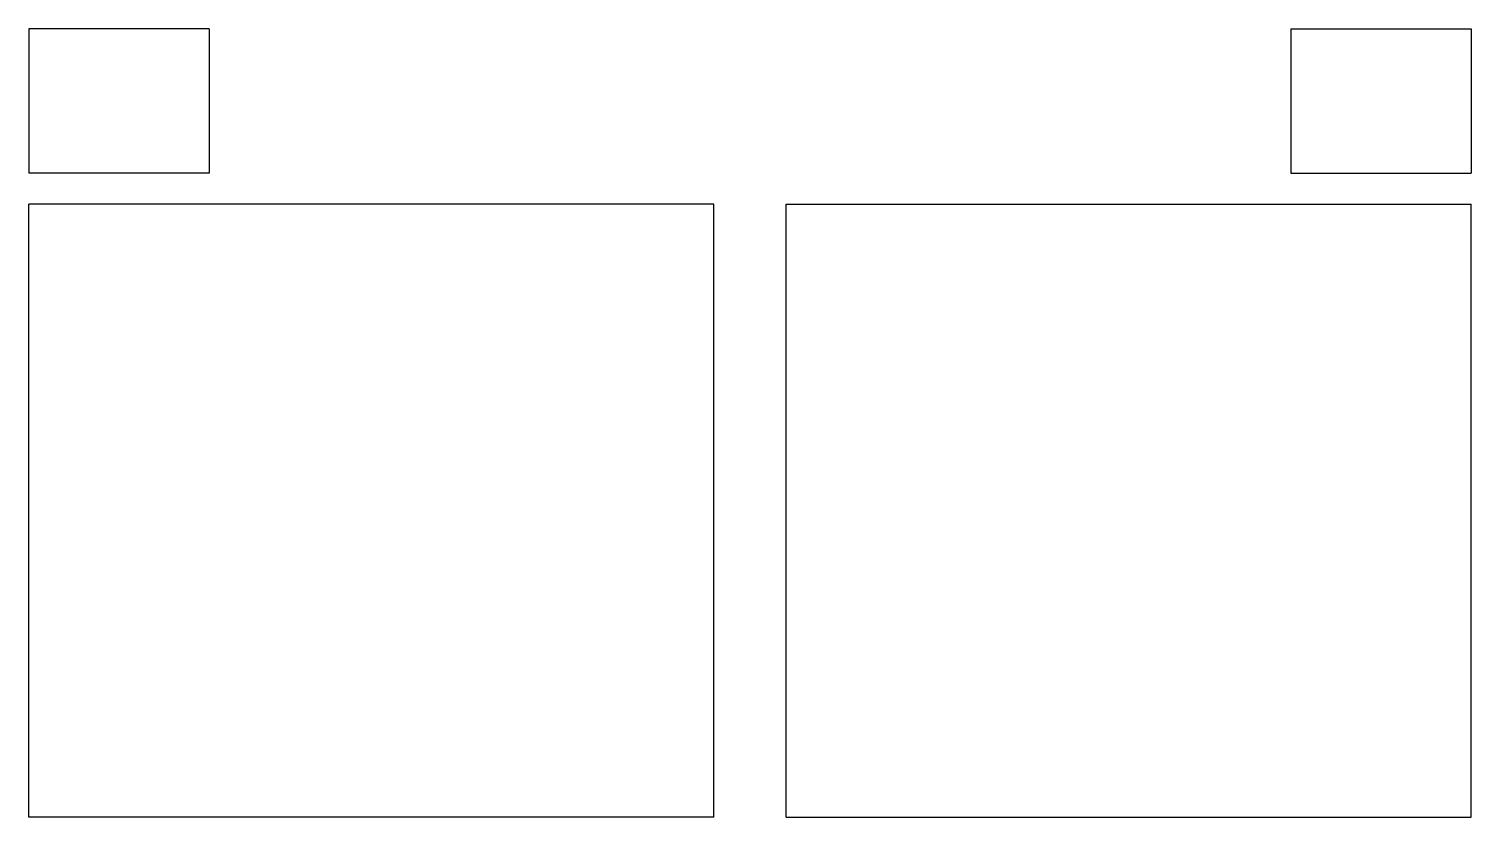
# Model space of a CAD drawing. Extents: x -20 to 20, y -19.9 to 2.
import ezdxf

# ---------------------------------------------------------------- set-up
doc = ezdxf.new("R2010")
doc.units = 0
doc.header["$MEASUREMENT"] = 0
doc.layers.add('VISIBLE', color=7, linetype='CONTINUOUS')

msp = doc.modelspace()

# ---------------------------------------------------------------- linework, layer by layer
at = {"layer": 'VISIBLE'}
for p, q in [((-20, 2), (-20, -2)), ((-15, 2), (-20, 2)), ((-15, 2), (-15, -2)), ((15, 2), (15, -2)), ((15, 2), (20, 2)), ((20, 2), (20, -2)), ((-15, -2), (-20, -2)), ((15, -2), (20, -2)), ((-20, -19.858), (-20, -2.858)), ((-1, -2.858), (-20, -2.858)), ((-1, -19.858), (-1, -2.858)), ((1, -19.858), (1, -2.858)), ((1, -2.858), (20, -2.858)), ((20, -19.858), (20, -2.858)), ((-1, -19.858), (-20, -19.858)), ((1, -19.858), (20, -19.858))]:
    msp.add_line(p, q, dxfattribs=at)

doc.saveas('drawing.dxf')
